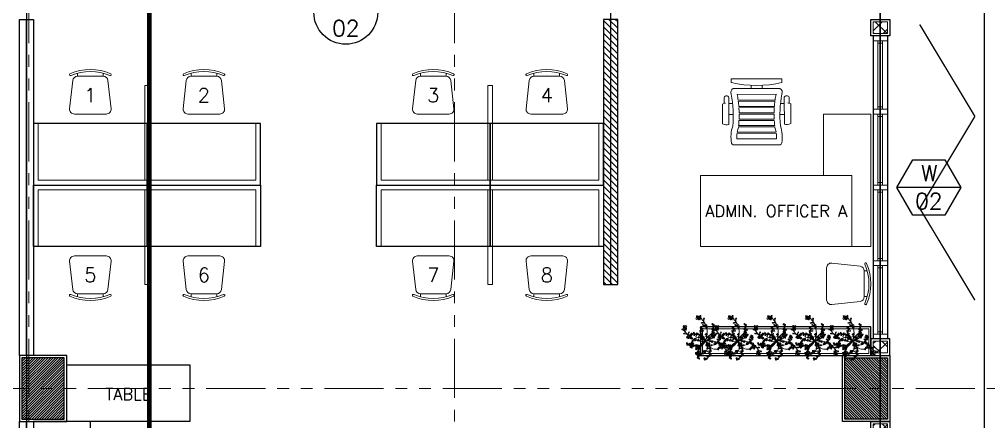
# Model space of a CAD drawing. Header units: metres. Extents: x -12400 to 1, y 0 to 106422.
# Drawn here: x -12111.21 to -12100.97, y 106397.47 to 106401.72 of the extents above; entities that cross this region are included whole.
import ezdxf
from ezdxf.enums import TextEntityAlignment as Align

# ---------------------------------------------------------------- set-up
doc = ezdxf.new("R2010")
doc.units = ezdxf.units.M
doc.header["$PDMODE"] = 35
doc.linetypes.add('CENTER', pattern=[2, 1.25, -0.25, 0.25, -0.25])
doc.linetypes.add('PHANTOM2', pattern=[1.25, 0.625, -0.125, 0.125, -0.125, 0.125, -0.125])
doc.layers.add('.05 (2)', color=8, linetype='Continuous', lineweight=20, transparency=0.3)
for name, color, linetype, lineweight in [('.3', 6, 'Continuous', 30), ('0.1', 1, 'Continuous', 9), ('0.20', 2, 'Continuous', 20), ('A-DIM-100', 8, 'Continuous', 0), ('DIM 001', 251, 'Continuous', 13), ('FIXTURE 0005', 159, 'Continuous', 5), ('FURN', 8, 'Continuous', 5), ('FURN 0009', 49, 'Continuous', 9), ('HATCH', 250, 'Continuous', 5), ('W', 140, 'Continuous', 80)]:
    doc.layers.add(name, color=color, linetype=linetype, lineweight=lineweight)
for name, color, linetype in [('1AR', 1, 'Continuous'), ('A-FURN', 1, 'Continuous'), ('A-FURNITURE', 1, 'Continuous'), ('AR-WALL', 7, 'Continuous'), ('BAR', 6, 'Continuous'), ('FIXTURE', 35, 'Continuous'), ('SCH-DOOR', 23, 'Continuous'), ('SCH-WIND', 181, 'Continuous'), ('stone', 15, 'Continuous'), ('WALL', 7, 'Continuous'), ('WINDOW', 1, 'Continuous')]:
    doc.layers.add(name, color=color, linetype=linetype)
doc.layers.add('GUIDELINES', color=206, linetype='Continuous', plot=False)
doc.styles.add('DIMTXT-100', font='arial.ttf')
doc.styles.add('swis721', font='swiss.ttf')
doc.styles.add('T-0.15', font='romans.shx', dxfattribs={"height": 0.15})
doc.styles.add('T.25', font='romans.shx', dxfattribs={"height": 0.2})
doc.dimstyles.new('D-100', dxfattribs={"dimtxt": 0.2, "dimasz": 0.15, "dimexe": 0.1, "dimexo": 0.1, "dimgap": 0.1, "dimtad": 1, "dimdec": 3, "dimzin": 4, "dimdsep": 46, "dimtxsty": 'DIMTXT-100', "dimblk": 'ARCHTICK', "dimcen": 0.2, "dimdle": 0.1, "dimclrd": 8, "dimclre": 8, "dimclrt": 2, "dimadec": 0, "dimazin": 1, "dimtfac": 1, "dimtdec": 3, "dimtofl": 0, "dimtmove": 2, "dimatfit": 3, "dimfxl": 1, "dimarcsym": 0})
doc.dimstyles.new('DIM 200', dxfattribs={"dimtxt": 200, "dimasz": 1, "dimexe": 0, "dimexo": 40, "dimgap": 50, "dimtad": 1, "dimtoh": 1, "dimdec": 0, "dimlfac": 2, "dimtxsty": 'swis721', "dimblk": 'CIR', "dimcen": 0, "dimclrd": 155, "dimclre": 155, "dimclrt": 4, "dimadec": 0, "dimazin": 0, "dimtfac": 1, "dimtdec": 0, "dimtix": 1, "dimtmove": 1, "dimatfit": 3, "dimldrblk": 'CIR', "dimfxl": 0, "dimarcsym": 0})

# ---------------------------------------------------------------- blocks, each defined once
blk = doc.blocks.new('CIR')
at = {"color": 4}
blk.add_circle((0, 0), 50, dxfattribs=at)
blk = doc.blocks.new('new chair')
at = {"layer": 'FURN 0009', "color": 1, "lineweight": 9}
for p, q in [((-135.8034158992814, 400), (-135.803415899165, 431.6333479945315)), ((135.8034158993978, 400), (135.8034158993978, 431.6333479944151)), ((-185.4976026327349, 355.5215763038723), (-218.8309359660489, 55.52157630375586)), ((135.8034158993978, 400), (-135.8034158992814, 400)), ((185.4976026370423, 355.5215763018932), (218.8309359704144, 55.52157630189322)), ((169.1367492326535, 2.328306436538696e-10), (-169.1367492326535, 2.328306436538696e-10))]:
    blk.add_line(p, q, dxfattribs=at)
for centre, radius, start, end in [((-210.9529411762487, 415.4054511487484), 9.999999999999588, 113.8726975280942, 293.8726975280942), ((0, -61.24999999941792), 531.2499999999792, 66.12730247190576, 113.8726975280942), ((0, -61.24999999941792), 511.2499999999808, 66.12730247190576, 113.8726975280942), ((210.9529411806725, 415.4054511466529), 9.999999999999588, 246.1273024719058, 66.12730247190576), ((-135.803415899165, 350.0000000002328), 49.99999999999812, 90, 173.659808247256), ((135.8034158995142, 350.0000000004657), 49.99999999999812, 6.340191746267892, 90), ((-169.1367492325371, 50.00000000046566), 49.99999999999812, 173.659808247256, 270), ((169.1367492326535, 50.00000000046566), 49.99999999999812, 270, 6.340191746267892)]:
    blk.add_arc(centre, radius, start, end, dxfattribs=at)
blk = doc.blocks.new('A$C3FD61BF9')
at = {"layer": 'A-FURNITURE', "color": 15}
for points in [[(2.91038304567337e-11, 1.818989403545856e-12), (-0.6499999999650754, 3.637978807091713e-12), (-0.6499999999650754, 1.200000000040745), (2.91038304567337e-11, 1.200000000038926)], [(2.91038304567337e-11, -1.200000000035288), (-0.6499999999650754, -1.20000000003165), (-0.6499999999650754, 3.637978807091713e-12), (2.91038304567337e-11, 1.818989403545856e-12)]]:
    blk.add_lwpolyline(points, close=True, dxfattribs=at)
at = {"layer": 'A-FURNITURE', "color": 2, "lineweight": 0}
blk.add_lwpolyline([(-0.649999999863212, -1.150000000036016), (-0.04999999995925464, -1.150000000034197), (-0.04999999995925464, 1.150000000037835), (-0.649999999863212, 1.150000000037835), (-0.6499999999214197, 1.200000000037107), (-1.455191522836685e-11, 1.200000000037107), (4.365574568510056e-11, -1.200000000033469), (-0.649999999863212, -1.200000000035288)], close=True, dxfattribs=at)
blk.add_lwpolyline([(-0.04999999998835847, 0.02499999997780833), (-1.049999999973807, 0.02499999997780833), (-1.049999999973807, -0.02500000002328306), (-0.04999999998835847, -0.02500000002328306)], dxfattribs=at)
at = {"lineweight": 0, "xscale": -0.001000000000000032, "yscale": 0.001000000000000032, "zscale": 0.001000000000000032, "rotation": 90}
for p in [(-0.7499999999708962, 0.5999999999876309), (-0.7499999999708962, -0.6000000000494765)]:
    blk.add_blockref('new chair', p, dxfattribs=at)
blk = doc.blocks.new('A$C2C7C7224')
at = {"layer": 'FURN', "color": 15}
for p, q in [((-0.3555215763035449, 0.1854976026326085), (-0.05552157630336296, 0.2188309359663663)), ((-0.3973658536583571, 0.1360960988255329), (-0.4289992016531414, 0.1360960988257602)), ((-0.3973658536581297, -0.1355107329731027), (-0.3973658536583571, 0.1360960988255329)), ((0, -0.1691367492320524), (0, 0.1691367492320524)), ((-0.3973658536581297, -0.1355107329731027), (-0.4289992016533688, -0.1355107329731027)), ((-0.3555215763035449, -0.1854976026323811), (-0.05552157630336296, -0.2188309359663663))]:
    blk.add_line(p, q, dxfattribs=at)
for centre, radius, start, end in [((0.06388414634193396, 0.0002926829255329721), 0.5312499999999993, 156.127302469018, 203.8726975308828), ((0.06388414634193396, 0.0002926829255329721), 0.51125, 156.127302469018, 203.8726975308828), ((-0.4127713048060286, 0.2112456241026166), 0.009999999999999969, 336.127302469018, 156.127302469018), ((-0.0499999999992724, 0.1691367492322797), 0.05, 359.9999999996874, 96.34019174568225), ((-0.3473658536590847, 0.1360960988257602), 0.05, 96.34019174568225, 179.9999999996873), ((-0.3473658536590847, -0.1355107329728753), 0.05, 179.9999999996873, 263.6598082537934), ((-0.0499999999992724, -0.1691367492329618), 0.05, 263.6598082537934, 359.9999999996874), ((-0.4127713048069381, -0.210660258249959), 0.009999999999999969, 203.8726975308828, 23.87269753088284)]:
    blk.add_arc(centre, radius, start, end, dxfattribs=at)
blk = doc.blocks.new('plann')
at = {"layer": '.05 (2)'}
for centre, radius in [((100745.621851946, 209025.0838661411), 8.085483303578684), ((100750.2072398642, 209000.8601453253), 11.07735672438507), ((100766.6371058917, 209017.0976333781), 7.460537794825279), ((100789.5106441566, 208998.2413886746), 7.268353060690103), ((100944.879356222, 209003.570155864), 9.17182806530626), ((101052.2531128934, 209014.9061583568), 2.978273743608588), ((101053.1112415855, 209029.9633624847), 3.062373412504849), ((101059.2210045914, 209029.8867683086), 4.275672750071239), ((101069.4000367151, 209001.9353060658), 7.670635745195717), ((101107.7759025275, 209000.8080532975), 8.003301822677859), ((100659.4860021454, 208861.0975664339), 12.24301896135029), ((100680.1931692238, 208870.9909652306), 13.54692480060024), ((100670.6216227025, 208859.0939052666), 3.092415733521642), ((100774.7145918194, 208900.0558134797), 9.993945231125123), ((100805.9683169139, 208906.9569148438), 8.067618562668352), ((100812.1101617445, 208962.2331520323), 7.464951094189139), ((100820.8433287043, 208853.8686213731), 11.4382336774981), ((100832.089378386, 208962.2331520323), 6.357039244867514), ((100842.3098469666, 208868.8194274311), 10.95636895134108), ((100880.3763078245, 208908.4128147956), 1.918703915955601), ((100895.7318915195, 208965.4344029367), 11.81754351106629), ((100907.3209787775, 208892.5700341146), 3.305389723679367), ((100926.985616614, 208945.8208427343), 9.783851448644857), ((100962.6008570934, 208968.4853238121), 7.290490939426003), ((100980.8732663544, 208857.6165741197), 7.538193881427655), ((100995.2346058625, 208859.2727319846), 8.307801194552669), ((101010.5985096632, 208948.9089217423), 13.70517436788927), ((101016.5822429947, 208930.1373027821), 8.003301822677859), ((101018.8820588449, 208948.9089217423), 8.283549181661717), ((101044.560453168, 208886.3343448428), 5.822243916915897), ((101048.8026029354, 208925.5980617451), 9.707665154187318), ((101054.1622421499, 208891.5103094891), 7.434371180747211), ((101059.3259177333, 208856.6158318615), 7.587899926938496), ((101066.8304214346, 208860.3443994232), 8.379725047090803), ((101067.366597478, 208912.2921648995), 2.469873575679715), ((101082.909246586, 208886.1536912228), 7.257401672660032), ((101089.9543741972, 208861.1321295017), 8.443677768808028), ((101110.1140378918, 208971.85187604), 10.12353686893766), ((101126.5044688988, 208978.1153666071), 6.555605058917853), ((100551.3476712062, 208746.4131811285), 6.936586703684385), ((100573.3654600033, 208805.2867176271), 5.170793612011959), ((100582.0640172503, 208803.5704782944), 4.813583393958625), ((100587.0068871014, 208723.0889024155), 6.375570604398656), ((100600.0887835105, 208737.7556696756), 10.18360931881298), ((100599.6105993985, 208749.2262873613), 7.173131648582058), ((100613.2237509054, 208810.9021766099), 3.324343804959784), ((100631.5149138632, 208822.7342897207), 6.396539727507787), ((100631.7700065326, 208804.9635599669), 0.9703809477793424), ((100639.5727116704, 208796.4687491193), 4.37932962711597), ((100644.6525830034, 208786.7897088045), 4.1366484467798), ((100661.7939572996, 208840.2053467846), 3.946556839840763), ((100663.0426005321, 208816.1826849087), 4.681373059413653), ((100669.2857242027, 208829.9099202663), 4.454997284052398), ((100802.1945470968, 208768.5000546281), 5.995329890825713), ((100803.5851496345, 208723.0975345954), 3.575175391415704), ((100808.4620886795, 208790.1838676108), 6.232150611132645), ((100816.5947332833, 208728.3529204531), 7.094645636624513), ((100816.2883045839, 208842.2273123407), 5.784496846844907), ((100817.6962215985, 208753.2679823784), 3.989070774101368), ((100820.3568490968, 208766.8767781619), 6.485717049513394), ((100820.3497272058, 208817.3041457638), 5.009697050275178), ((100821.2900018059, 208742.9003055019), 3.869804670435259), ((100829.5837676327, 208806.1981068233), 3.7874320322085), ((100836.4195552253, 208739.4751541717), 6.75019049837332), ((100846.3315880805, 208766.9895064644), 3.345732561189016), ((100967.4339805045, 208807.7518499441), 10.94759900930381), ((100973.6177242525, 208741.7410282661), 9.261978152497846), ((100978.1531664414, 208776.0989292136), 8.294698797427847), ((100977.6659181044, 208843.7874785104), 7.024356077515585), ((100984.6474061398, 208726.4986424579), 5.634827497598689), ((100987.6727299541, 208750.4712336711), 4.672939461707322), ((100992.5713864746, 208764.2823559741), 5.626821826004996), ((101007.8818274665, 208751.832413939), 8.069680678083827), ((101069.954064342, 208833.4912757028), 7.993369974879379), ((101082.4583476409, 208841.1285766108), 8.86998896145972), ((100571.2008211272, 208700.8956218266), 8.613753629261224), ((100601.3720187852, 208706.7657000444), 13.45095243587666), ((100965.9235846536, 208708.6240812832), 3.371881778273964), ((100976.0614577967, 208671.7615382185), 7.574233475647392), ((100976.9547464144, 208705.294021797), 6.239215643356137), ((100984.8635601572, 208713.3245132574), 4.637659565206861), ((100990.7909315688, 208699.632446557), 6.391792528476597), ((100995.3604725424, 208683.5477538828), 6.354905336346801)]:
    blk.add_circle(centre, radius, dxfattribs=at)
for centre, radius, start, end in [((100757.7749023269, 209005.7552351885), 14.19624947822105, 74.0788418427666, 187.3830743059856), ((100766.6239410771, 209028.9066752879), 10.71426508150137, 170.3156789016703, 242.4547340089757), ((100666.5936374505, 208808.3723289863), 231.4626282387932, 26.44609355556747, 65.74743849598423), ((100785.9121410696, 208963.0197021385), 39.11857111562234, 76.97343908289388, 117.3946915093492), ((101024.0699089631, 208869.0387784351), 156.108408346093, 48.62980157118395, 164.2337554479626), ((101037.7569352096, 209046.3867294655), 22.48292034580389, 252.0243508802548, 322.6590351494019), ((101025.1784691526, 208986.1927931329), 41.11927067442708, 6.579238590879068, 67.76671035253455), ((100830.2706620397, 208636.3650812001), 278.5185080152134, 81.00124592277953, 164.2084522966925), ((100711.9093334971, 208835.6755165077), 47.46678833367289, 131.9264359433871, 201.5020044098311), ((100809.5504794148, 208887.5597105483), 26.54769121830601, 99.30225832243055, 195.8875743002008), ((100934.0683168822, 208802.8540223371), 124.1869045539794, 119.01410487329, 207.5699519176917), ((100831.3746250868, 208949.5615439552), 17.10497891439347, 74.02210951754645, 182.4512948644913), ((100850.0395385851, 208867.2954465035), 18.29317042138473, 142.8301150978964, 243.4099857569715), ((100970.8331618532, 208858.0750470047), 110.7167560323819, 359.6919777368823, 151.1750402264711), ((100792.6960597456, 208728.4557739701), 200.180824370941, 350.5395655645809, 66.08843573451264), ((100990.4106075151, 208940.7147232976), 92.45038727953717, 238.2011879067397, 266.1966571418652), ((100991.1646765269, 208945.3622507437), 23.91661243404337, 330.6128488141759, 45.349849549443), ((101015.8194246455, 208920.0414167429), 41.00865955405207, 321.3453351757134, 12.64729817253782), ((101015.4793976596, 208902.1453448826), 62.97380396869414, 323.5016736571558, 348.094159491438), ((101067.1306001391, 208978.4125694909), 49.21964823284702, 343.6801977205684, 23.15040319556208), ((100544.2517885149, 208805.0735753149), 53.59892302099794, 274.3408343153555, 331.7126398384247), ((100573.3654600033, 208890.3024539099), 85.01573628271606, 267.8698849563244, 327.0518372679477), ((100621.401281838, 208692.6779406825), 50.86862037601054, 126.3607300321879, 170.7032896794579), ((96917.86482984602, 207333.9061353596), 3931.026404809947, 20.44064900759552, 21.27791524525765), ((100663.4030599091, 208826.1884444212), 38.0939074658779, 181.8348119607192, 245.8861765306702), ((100792.553250015, 208790.1564751085), 17.89713448027328, 289.4924082757853, 5.513537759974456), ((100793.5638625278, 208747.9049942974), 26.75511637324107, 285.120667551029, 17.47060246660466), ((100856.6355316661, 208778.1205864533), 43.61370357672958, 184.8561881351438, 250.1853941278239), ((100841.1585979062, 208837.198081904), 68.7234802586334, 245.9745785185244, 275.3638009103012), ((100866.1799803205, 208846.0540273988), 51.6032068875539, 188.3536380124137, 227.5540028513952), ((100917.2221058207, 208799.9864002769), 56.62664799273293, 332.1199279392443, 32.83436803659832), ((100960.3200593703, 208740.7116692563), 32.57319139311319, 279.9057956567798, 353.6084079189347), ((101654.3096225544, 208064.4748729865), 966.1454159009793, 133.4861568557097, 135.2111603395013), ((100978.5287285032, 208731.3742014536), 35.77908434883926, 28.48969400056349, 72.26369714491295), ((101073.8790587283, 208853.157540755), 8.803395698877162, 263.3834659534638, 29.405046788485), ((101089.9543741972, 208861.1321295017), 8.943189547697488, 199.9886250857053, 324.2132236102335), ((100965.3853920938, 208699.9883189431), 25.16292248803045, 271.2255537404903, 349.8472060698725), ((100995.3604725424, 208690.6791301219), 7.131376239086489, 136.889628398624, 315.0951090144598)]:
    blk.add_arc(centre, radius, start, end, dxfattribs=at)
blk = doc.blocks.new('exec chair new')
at = {"layer": 'FIXTURE 0005', "color": 1}
for p, q in [((-437.3796163777588, 292.3302099389839), (-437.3148235332919, 252.0114380631712)), ((-321.0047666471219, 292.5172259910614), (-320.9294989808695, 245.6802659817622)), ((-134.9974703920307, 205.1879623727873), (-134.3372352401493, -205.6578754952061)), ((-122.0843597321073, -207.4373806825606), (-122.7503775359364, 207.0068393605179)), ((-61.58653106854763, 209.3646411830559), (-60.91325115168002, -209.5985884784022)), ((-531.8347148144385, -206.1860170969157), (-532.7597243523924, 204.4893468059017)), ((-471.4434857921442, 194.4838966660318), (-470.8159159895731, -196.0352094233385)), ((-458.5685081313131, -194.4123491338687), (-459.1909252855694, 192.9004081770545)), ((-404.1395699501736, 187.4693703543162), (-403.5348926013103, -188.8044031847967)), ((-391.2862844731426, -187.9284374271519), (-391.8882097139722, 186.6327763970476)), ((-336.8422077192226, 184.5329723382019), (-336.2473156024935, -185.6517252415651)), ((-323.9975222981302, -185.5132615344482), (-324.5920326592168, 184.4338804313447)), ((-269.5513456425397, 185.6414384562522), (-268.9532384491758, -186.5439114326728)), ((-256.7022620419739, -187.1416594002512), (-257.3023536856053, 186.278558224265)), ((-202.2670012199087, 190.8056579256081), (-201.652643642039, -191.4918509752024)), ((-189.4004732995527, -192.8325513890013), (-190.0192031980259, 192.1857301399577)), ((-627.4056042175507, 56.62096939311596), (-593.9742343731923, 56.67469408380566)), ((-593.789274455863, -58.42068063927582), (-627.2452619221294, -58.47444489080226)), ((-436.4380585009931, -293.5748781400616), (-436.5025353141828, -253.452763476118)), ((-320.0632087703561, -293.3878620881005), (-320.1381604055641, -246.7475592906121))]:
    blk.add_line(p, q, dxfattribs=at)
for centre, radius, start, end in [((-79.19251240196172, -128.4237705672858), 338.2469241420289, 99.49624101693685, 108.2783328983226), ((-79.19251240219455, -128.4237705679261), 338.2469241426945, 87.01636761834415, 97.39883005687486), ((-321.6504699216457, 1305.342400013295), 1120.912379297469, 259.1442517558552, 262.3203097065433), ((-321.6504699195502, 1305.342400013353), 1120.912379297809, 262.9518148943812, 265.779729286597), ((-321.6504699223442, 1305.342400013003), 1120.912379297299, 266.4074228026509, 269.2234458954215), ((-321.650469923974, 1305.342400015623), 1120.912379300001, 269.849640943492, 272.664022466222), ((-321.6504699200159, 1305.342400016496), 1120.91237930068, 273.2909829566686, 276.1139187442762), ((-321.650469922577, 1305.342400006193), 1120.912379290708, 276.7439336867199, 276.9880302064944), ((-317.4533519340912, -1306.406537405972), 1120.912379296282, 97.86384041670651, 101.0260995436973), ((-317.4533519350225, -1306.406537405099), 1120.912379295226, 94.40442083170485, 97.23233521852187), ((-317.4533519296674, -1306.406537408417), 1120.912379299008, 90.960704219184, 93.77672732028022), ((-317.4533519319957, -1306.406537409232), 1120.912379299589, 87.52012764986833, 90.33450917427915), ((-317.4533519352553, -1306.406537410512), 1120.912379301087, 84.0702313734272, 86.8931671628504), ((-317.4533519471297, -1306.40653740603), 1120.91237929814, 83.19611991088694, 83.44021643481749), ((-79.60480038903188, 128.1314926201012), 338.2469241420765, 251.9058172196837, 260.687909101578), ((-79.60480038856622, 128.1314926204504), 338.2469241425877, 262.7853200608832, 273.167782501461)]:
    blk.add_arc(centre, radius, start, end, dxfattribs=at)
at = {"layer": 'FURN 0009', "color": 1}
for p, q in [((-501.580908647622, 342.7878322619945), (-438.7787566183833, 342.8631794046378)), ((-430.8730610114289, 359.436872324557), (-223.7019078877056, 359.7697993379552)), ((-696.6225652744761, 267.5184686643188), (-658.2542432729388, 267.5801271077944)), ((-696.6225652744761, 267.5184686643188), (-695.7594189933734, -269.5932800436276)), ((-592.9910391935846, -247.844048930041), (-594.10315190244, 245.8992831559735)), ((-501.3976674381411, 292.2259586223518), (-488.2228221838595, 292.2485054120189)), ((-488.2228221838595, 292.2485054120189), (-216.2934815745102, 292.6854997611954)), ((0.3967155845602974, -246.864993805124), (-0.3967155845602974, 246.8649938050658)), ((-695.7594189933734, -269.5932800436276), (-657.3910969918361, -269.5316216000356)), ((-500.4561139753787, -293.676382682519), (-487.293088876293, -293.6566029029782)), ((-487.293088876293, -293.6566029029782), (-215.3507292274153, -293.2195876321057)), ((-500.47684734629, -344.2385841121431), (-437.6747775214026, -344.1120834695175)), ((-429.7158545603743, -360.6602817199891), (-222.5454588964349, -360.3273559238878))]:
    blk.add_line(p, q, dxfattribs=at)
for centre, radius, start, end in [((-489.8191351433052, 317.5496278101928), 27.84477222274555, 114.9871850643485, 245.4280750621451), ((-361.9784822285874, 318.1131449962268), 80.33824186901026, 149.0434850591644, 171.5599908319555), ((-292.4640729896491, 318.2248556485865), 80.33814595607413, 341.4641326196314, 31.14067505549705), ((-1769.876738381921, -2.762834077700973), 1144.023925212843, 346.5153750595096, 13.66877505924253), ((-552.6972678009188, 224.5205601174966), 46.31664645502229, 67.90974597757898, 152.5103366510244), ((-321.65046992118, 1305.342400014051), 1059.662379298712, 258.3694221904998, 276.678956857362), ((-79.19251240196172, -128.423770567344), 399.4969241418621, 81.29484794000334, 107.3619824414751), ((-26.25249219161924, 241.0736288817716), 26.48841191117412, 12.54683024843467, 73.49863263114054), ((-551.9727398761315, -226.332869047008), 46.31664645502229, 207.6738134708332, 292.2744041399243), ((-317.453351932927, -1306.406537407951), 1059.662379298712, 83.50519326346712, 101.8147279240579), ((-488.7962506945478, -318.9627074354212), 27.84470828078815, 114.7559250616315, 245.1971750633057), ((-291.4397231076146, -319.0004309878568), 80.3379541302019, 329.0433750615521, 18.71765838978559), ((-79.60480038810056, 128.1314926199848), 399.4969241418621, 252.822167676961, 278.8893021804622), ((-25.47748144145589, -241.1938480800018), 26.48841191117412, 286.6855174897377, 347.6373198688418), ((-360.9547717653913, -319.1121426676982), 80.3379541302019, 188.6355434219577, 211.140775055775)]:
    blk.add_arc(centre, radius, start, end, dxfattribs=at)
blk = doc.blocks.new('new big desk')
at = {"color": 2, "lineweight": 0}
blk.add_lwpolyline([(0, 0.7999999999999545), (0, -0.7999999999999545), (0.75, -0.8000000000000682), (0.75, 0.7999999999999545)], close=True, dxfattribs=at)
at = {"color": 1, "lineweight": 0}
blk.add_lwpolyline([(0.7499999999999432, -0.8000000000000682), (0.75, -0.9999999999768079), (-0.6499999999999773, -0.9999999999766942), (-0.6499999999999773, -0.4999999999766942), (0, -0.4999999999768079)], dxfattribs=at)
at = {"lineweight": 0, "xscale": -0.001000000000000001, "yscale": 0.001000000000000001, "zscale": 0.001, "rotation": 180}
blk.add_blockref('exec chair new', (-0.3255941465431533, 0.2067504239904565), dxfattribs=at)
blk = doc.blocks.new('A$C1B753C5A')
at = {"layer": 'WALL'}
h = blk.add_hatch(dxfattribs=at)
h.set_pattern_fill('ANSI31', color=250, scale=0.15)
h.set_pattern_definition([(45, (-1494.388102653662, 303.0677240852394), (-0.01325825214724777, 0.01325825214724777), [])])
h.paths.add_polyline_path([(0.4750000000001364, 0.6749999999999545), (0.02500000000009089, 0.6749999999999545), (0.02500000000009095, 0.02499999999997721), (0.4750000000001364, 0.02499999999997721)])
at = {"color": 7}
blk.add_lwpolyline([(0, 0), (0.5000000000002274, 0), (0.5000000000002274, 0.6999999999999318), (0, 0.6999999999999318)], close=True, dxfattribs=at)
at = {"layer": 'stone', "color": 5}
blk.add_lwpolyline([(0.02500000000009095, 0.02499999999997726), (0.4750000000001364, 0.02499999999997726), (0.4750000000001364, 0.6749999999999545), (0.02500000000009095, 0.6749999999999545)], close=True, dxfattribs=at)
blk = doc.blocks.new('COLUMNS2F')
blk.add_blockref('A$C1B753C5A', (-12146.05441529414, 106334.6499565114))
at = {"xscale": -1}
blk.add_blockref('A$C1B753C5A', (-12136.85441529414, 106334.6499565114), dxfattribs=at)
blk = doc.blocks.new('*U79')
at = {"color": 1}
blk.add_lwpolyline([(3.550000000006543, 0), (3.550000000006543, 0.1499999999941792), (0, 0.1499999999941792), (0, 0)], close=True, dxfattribs=at)
at = {"color": 3}
blk.add_lwpolyline([(0, 0.07499999999708962), (3.550000000006543, 0.07499999999708962)], dxfattribs=at)
blk = doc.blocks.new('*U1776')
at = {"layer": 'HATCH'}
h = blk.add_hatch(dxfattribs=at)
h.set_pattern_fill('ANSI37', color=256, scale=0.03, angle=-180)
h.set_pattern_definition([(225, (-0.9124999999850154, 0), (0.06735192090801863, -0.06735192090801868), []), (314.9999999999999, (-0.9124999999850154, 0), (0.06735192090801868, 0.06735192090801861), [])])
h.paths.add_polyline_path([(0.02500000000873115, 0.1749999999883585), (0.02500000000873115, 0.02499999999417923), (0.1500000000204416, 0.02499999999417923), (0.1500000000204416, 0.1749999999883585)])
blk.add_lwpolyline([(0, 0.1999999999825377), (0, 0), (0.1750000000146208, 0), (0.1750000000146208, 0.1999999999825377)], close=True)
blk.add_lwpolyline([(0.02500000000873115, 0.1749999999883585), (0.02500000000873115, 0.02499999999417923), (0.1500000000204416, 0.02499999999417923), (0.1500000000204416, 0.1749999999883585)], close=True, dxfattribs=at)
blk = doc.blocks.new('*U1984')
at = {"color": 1}
blk.add_lwpolyline([(0.09999999997671694, 0), (0.09999999997671694, 0.1499999999941792), (0, 0.1499999999941792), (0, 0)], close=True, dxfattribs=at)
at = {"color": 3}
blk.add_lwpolyline([(0, 0.07499999999708962), (0.09999999997671694, 0.07499999999708962)], dxfattribs=at)
blk = doc.blocks.new('A$C12cb2730')
at = {"layer": '.3', "color": 3}
for points in [[(0.749999999998181, 0.0749999999825377), (0.0750000000007276, 0.07499999999708962)], [(1.549999999999272, 0.0749999996914994), (0.8500000000003638, 0.07499999996798579)], [(2.350000000000364, 0.07499999956053216), (1.650000000001455, 0.0749999996914994)], [(3.125, 0.0749999995023245), (2.450000000002547, 0.07499999956053216)]]:
    blk.add_lwpolyline(points, dxfattribs=at)
at = {"layer": '0.20'}
for points in [[(0, 0.1500000000087311), (0.0499999999992724, 0.1500000000087311), (0.0499999999992724, 0), (0, 0)], [(0.8249999999989086, 0.1499999998777639), (0.7749999999996362, 0.1499999998777639), (0.7749999999996362, -1.309672370553017e-10), (0.8249999999989086, -1.309672370553017e-10)], [(1.625, 0.1499999997467967), (1.575000000000728, 0.1499999997467967), (1.575000000000728, -2.619344741106033e-10), (1.625, -2.619344741106033e-10)], [(2.425000000001091, 0.1499999996303814), (2.375000000001819, 0.1499999996303814), (2.375000000001819, -3.783497959375381e-10), (2.425000000001091, -3.783497959375381e-10)], [(3.200000000000728, 0.1499999994994141), (3.150000000001455, 0.1499999994994141), (3.150000000001455, -5.093170329928398e-10), (3.200000000000728, -5.093170329928398e-10)], [(0.0750000000007276, 0.1000000000058208), (0.0499999999992724, 0.1000000000058208), (0.0499999999992724, 0.05000000000291038), (0.0750000000007276, 0.05000000000291038)], [(0.7749999999996362, 0.09999999980209395), (0.749999999998181, 0.09999999980209395), (0.749999999998181, 0.04999999979918357), (0.7749999999996362, 0.04999999979918357)], [(0.8249999999989086, 0.09999999980209395), (0.8500000000003638, 0.09999999980209395), (0.8500000000003638, 0.04999999979918357), (0.8249999999989086, 0.04999999979918357)], [(1.575000000000728, 0.09999999967112672), (1.549999999999272, 0.09999999967112672), (1.549999999999272, 0.04999999966821633), (1.575000000000728, 0.04999999966821633)], [(1.625, 0.09999999967112672), (1.650000000001455, 0.09999999967112672), (1.650000000001455, 0.04999999966821633), (1.625, 0.04999999966821633)], [(2.375000000001819, 0.0999999995547114), (2.350000000000364, 0.0999999995547114), (2.350000000000364, 0.04999999955180101), (2.375000000001819, 0.04999999955180101)], [(2.425000000001091, 0.0999999995547114), (2.450000000002547, 0.0999999995547114), (2.450000000002547, 0.04999999955180101), (2.425000000001091, 0.04999999955180101)], [(3.125, 0.09999999949650373), (3.150000000001455, 0.09999999949650373), (3.150000000001455, 0.04999999949359335), (3.125, 0.04999999949359335)]]:
    blk.add_lwpolyline(points, close=True, dxfattribs=at)
at = {"layer": '0.20', "color": 8}
for points in [[(0.7749999999996362, 0.04999999998835847), (0.0750000000007276, 0.05000000000291038), (0.0750000000007276, 0.1000000000058208), (0.7749999999996362, 0.09999999999126885)], [(0.8249999999989086, 0.09999999997671694), (1.575000000000728, 0.09999999970023055)], [(1.575000000000728, 0.04999999969732016), (0.8249999999989086, 0.04999999997380655)], [(1.625, 0.09999999970023055), (2.375000000001819, 0.0999999995547114)], [(2.375000000001819, 0.04999999955180101), (1.625, 0.04999999969732016)], [(2.425000000001091, 0.0999999995547114), (3.125, 0.09999999949650373), (3.125, 0.04999999949359335), (2.425000000001091, 0.04999999955180101)]]:
    blk.add_lwpolyline(points, dxfattribs=at)
at = {"layer": 'WINDOW'}
for p, q in [((3.200000000000728, 0.1499999994994141), (0, 0.1500000000087311)), ((3.200000000000728, -5.093170329928398e-10), (0, 0))]:
    blk.add_line(p, q, dxfattribs=at)
blk = doc.blocks.new('FP_4F')
at = {"layer": 'HATCH'}
h = blk.add_hatch(dxfattribs=at)
h.set_pattern_fill('ANSI31', color=256, scale=0.015, angle=-90.00000000000001)
h.set_pattern_definition([(315, (-106381.8915946045, -12079.82419102847), (0.03367596045400933, 0.03367596045400932), [])])
h.paths.add_polyline_path([(24.32500000001892, 14.24999999998545), (24.17500000002474, 14.24999999998545), (24.17500000002474, 11.44999999999709), (24.32500000001892, 11.44999999999709)])
at = {"color": 3}
blk.add_lwpolyline([(24.17500000002474, 11.44999999999709), (24.32500000001892, 11.44999999999709), (24.32500000001892, 14.24999999998545), (24.17500000002474, 14.24999999998545)], close=True, dxfattribs=at)
at = {"layer": '1AR', "color": 1}
blk.add_lwpolyline([(17.99999999999818, 1.000000000058208), (17.99999999999818, -7.275957614183426e-11), (28.19999999999891, 0), (28.19999999999891, 20.69999999998254), (18, 20.69999999998254), (18, 19.69999999998254)], dxfattribs=at)
for points in [[(18.5, 10), (18.5, 10.59999999999127), (19.79999999990105, 10.59999999999127), (19.79999999990105, 10)], [(18.14999999999418, 8.60000000000582), (18.74999999999454, 8.60000000000582), (18.74999999999454, 10), (18.14999999999418, 10)]]:
    blk.add_lwpolyline(points, close=True, dxfattribs=at)
at = {"layer": 'BAR'}
blk.add_lwpolyline([(26.99999999999818, 11.00000000001455), (25.19999999999891, 11.00000000001455), (25.19999999999891, 10.70000000001164), (26.99999999999818, 10.70000000001164)], close=True, dxfattribs=at)
at = {"layer": 'FIXTURE', "const_width": 0.015}
for points in [[(27.51668330179746, 14.19580201317149), (28.10000000040964, 13.22499999997672)], [(27.51668330179746, 12.25419798678195), (28.10000000040964, 13.22499999997672)], [(27.51668330179746, 12.25419798678195), (28.10000000040964, 11.28339597358718)]]:
    blk.add_lwpolyline(points, dxfattribs=at)
at = {"layer": 'FURN 0009'}
blk.add_lwpolyline([(26.97999999999774, 10.98000000001048), (25.21999999999935, 10.98000000001048), (25.21999999999935, 10.72000000000116), (26.97999999999774, 10.72000000000116)], close=True, dxfattribs=at)
at = {"layer": 'GUIDELINES'}
for points in [[(1.100000000000364, 19.60000000000582), (10.10000000000036, 19.60000000000582), (10.10000000000036, 18.90000000000873), (18.10000000000036, 18.90000000000873), (18.10000000000036, 19.60000000000582), (27.10000000000036, 19.60000000000582), (27.10000000000036, 1.100000000005821), (18.10000000000036, 1.100000000005821), (18.10000000000036, 2.100000000122236), (10.10000000000036, 2.100000000122236), (10.10000000000036, 1.100000000005821), (1.100000000000364, 1.100000000005821)], [(27.10000000000036, 14.32499999999709), (18.07500000000073, 14.32499999999709), (18.07500000000073, 5.825000000011642), (27.10000000000036, 5.825000000011642)]]:
    blk.add_lwpolyline(points, close=True, dxfattribs=at)
blk.add_lwpolyline([(24.25000000002183, 11.45000000001164), (24.25000000002183, 14.32500000001164)], dxfattribs=at)
blk.add_blockref('COLUMNS2F', (12164.05441529414, -106324.6499565114))
for name, p, xscale, rotation in [('*U79', (18, 10.69999999998254), -1, 270), ('*U1776', (27.19999999999891, 14.25000000071304), -1.000000000000013, 90), ('A$C3FD61BF9', (19.35000000003856, 12.49999999995634), -1.000000000000013, 90), ('A$C3FD61BF9', (22.97499999998581, 12.50000000001455), -1.000000000000013, 90), ('new big desk', (25.99999999999818, 12.60000000000582), -1.000000000000013, 90), ('*U1984', (18.00000000001455, 9.900000000008731), -1, 270), ('*U1776', (27.19999999999891, 9.999999999985448), -1.000000000000013, 90)]:
    blk.add_blockref(name, p, dxfattribs=dict(xscale=xscale, rotation=rotation))
at = {"rotation": 90}
for name, p in [('A$C3FD61BF9', (19.35000000003856, 12.49999999991269)), ('A$C3FD61BF9', (22.97499999998581, 12.4999999999709)), ('*U1776', (27.19999999999891, 10.69999999999709))]:
    blk.add_blockref(name, p, dxfattribs=at)
at = {"xscale": -1}
blk.add_blockref('A$C2C7C7224', (26.53263414634057, 11.45586325076874), dxfattribs=at)
at = {"layer": 'A-FURN', "color": 0}
for p, xscale, yscale, zscale, rotation in [((-103.7854056398373, 127.5698089600774), 0.0007500000000000001, 0.0007500000000000001, 0.0007500000000000001, 253.6427141720396), ((-103.4460951057263, 127.5698089600774), 0.0007500000000000001, 0.0007500000000000001, 0.0007500000000000001, 253.6427141720396), ((-103.0329939092862, 127.5698089600774), 0.0007500000000000001, 0.0007500000000000001, 0.0007500000000000001, 253.6427141720396), ((-102.6303651434719, 127.5698089600774), 0.0007500000000000001, 0.0007500000000000001, 0.0007500000000000001, 253.6427141720396), ((-102.2321062697356, 127.5698089600774), 0.0007500000000000001, 0.0007500000000000001, 0.0007500000000000001, 253.6427141720396), ((-50.40552990065953, 167.5338325487683), -0.00075, 0.00075, 0.00075, 180), ((-50.06621936654847, 167.5338325487683), -0.00075, 0.00075, 0.00075, 180), ((-49.65311817010843, 167.5338325487683), -0.00075, 0.00075, 0.00075, 180), ((-49.25048940429406, 167.5338325487683), -0.00075, 0.00075, 0.00075, 180), ((-48.85223053055779, 167.5338325487683), -0.00075, 0.00075, 0.00075, 180), ((109.9765234769166, -141.1197361303202), -0.0007499999999999932, 0.0007499999999999932, 0.0007499999999999932, 3.366866772209276), ((110.3158340110276, -141.1197361303202), -0.0007499999999999932, 0.0007499999999999932, 0.0007499999999999932, 3.366866772209276), ((110.7289352074677, -141.1197361303202), -0.0007499999999999932, 0.0007499999999999932, 0.0007499999999999932, 3.366866772209276), ((111.131563973282, -141.1197361303202), -0.0007499999999999932, 0.0007499999999999932, 0.0007499999999999932, 3.366866772209276), ((111.5298228470183, -141.1197361303202), -0.0007499999999999932, 0.0007499999999999932, 0.0007499999999999932, 3.366866772209276)]:
    blk.add_blockref('plann', p, dxfattribs=dict(at, xscale=xscale, yscale=yscale, zscale=zscale, rotation=rotation))
at = {"layer": 'AR-WALL', "rotation": 90}
blk.add_blockref('A$C12cb2730', (27.17499999950269, 10.8749999999709), dxfattribs=at)
at = {"layer": '0.1', "color": 2, "char_height": 0.125, "attachment_point": 5, "style": 'T.25'}
for s, width, heights, insert in [('{\\C3;ADMIN. OFFICER A}', 1.704341994513925, [0.537500000005815], (25.99999999999818, 12.22500000000582)), ('{\\C3;TABLE}', 1.709472000656206, [0], (19.15108609449089, 10.29045638519165))]:
    blk.add_mtext_dynamic_manual_height_columns(s, width=width, gutter_width=1, heights=heights, dxfattribs=dict(at, insert=insert))
at = {"layer": 'FURN', "char_height": 0.15, "attachment_point": 5, "style": 'T.25'}
for s, insert in [('1', (18.75000000004911, 13.44999999993888)), ('2', (19.95000000008622, 13.44999999993888)), ('3', (22.37499999999636, 13.44999999999709)), ('4', (23.57500000003347, 13.44999999999709)), ('5', (18.75000000004911, 11.55000000011933)), ('6', (19.95000000008622, 11.55000000011933)), ('7', (22.37499999999636, 11.55000000006112)), ('8', (23.57500000003347, 11.55000000006112))]:
    blk.add_mtext_dynamic_manual_height_columns(s, width=0.5027727363153642, gutter_width=1, heights=[0.1500000000000001], dxfattribs=dict(at, insert=insert))
blk = doc.blocks.new('D-TAG')
at = {"layer": 'SCH-DOOR'}
blk.add_line((-0.2999999999883585, 0), (0.2999999999883585, 0), dxfattribs=at)
blk.add_circle((0, 5.821121362714621e-11), 0.3, dxfattribs=at)
at = {"layer": 'SCH-DOOR', "color": 2, "style": 'T-0.15'}
for tag, p in [('D-TAG', (-7.105427357601002e-14, 0.150000000029106)), ('D-NO', (-7.105427357601002e-14, -0.1499999999709054))]:
    blk.add_attdef(tag, text='', height=0.15, dxfattribs=at).set_placement(p, align=Align.MIDDLE_CENTER)
blk = doc.blocks.new('_ArchTick')
at = {"color": 0, "linetype": 'ByBlock', "const_width": 0.15}
blk.add_lwpolyline([(-0.5, -0.5), (0.5, 0.5)], dxfattribs=at)
blk = doc.blocks.new('*D1820')
at = {"layer": 'DEFPOINTS', "color": 0, "transparency": 16777216}
for p in [(-12102.11296792572, 106407.0702236537), (-12102.11296792572, 106388.5702236537), (-12099.06296792574, 106388.5702236537)]:
    blk.add_point(p, dxfattribs=at)
at = {"layer": 'DIM 001', "color": 8, "lineweight": -2, "transparency": 16777216}
for p, q in [((-12099.06296792574, 106407.1702236538), (-12099.06296792574, 106388.4702236537)), ((-12102.01296792572, 106407.0702236537), (-12098.96296792574, 106407.0702236537)), ((-12102.01296792572, 106388.5702236537), (-12098.96296792574, 106388.5702236537))]:
    blk.add_line(p, q, dxfattribs=at)
at = {"layer": 'DIM 001', "color": 8, "lineweight": -2, "transparency": 16777216, "xscale": 0.15, "yscale": 0.15, "zscale": 0.15}
for p, rotation in [((-12099.06296792574, 106407.0702236537), 90), ((-12099.06296792574, 106388.5702236537), 270)]:
    blk.add_blockref('_ArchTick', p, dxfattribs=dict(at, rotation=rotation))
at = {"layer": 'DIM 001', "color": 2, "transparency": 16777216, "insert": (-12099.26508252325, 106397.8202236537), "char_height": 0.2, "attachment_point": 5, "rotation": 90, "style": 'DIMTXT-100'}
blk.add_mtext('18.500', dxfattribs=at)
blk = doc.blocks.new('*D1823')
at = {"layer": 'DEFPOINTS', "color": 0, "transparency": 16777216}
for p in [(-12102.11296792572, 106404.4452236537), (-12102.11296792572, 106401.7952236538), (-12099.51296792574, 106401.7952236538)]:
    blk.add_point(p, dxfattribs=at)
at = {"layer": 'DIM 001', "color": 8, "lineweight": -2, "transparency": 16777216}
for p, q in [((-12099.51296792574, 106404.5452236538), (-12099.51296792574, 106401.6952236537)), ((-12102.01296792572, 106404.4452236537), (-12099.41296792574, 106404.4452236537)), ((-12102.01296792572, 106401.7952236538), (-12099.41296792574, 106401.7952236538))]:
    blk.add_line(p, q, dxfattribs=at)
at = {"layer": 'DIM 001', "color": 8, "lineweight": -2, "transparency": 16777216, "xscale": 0.15, "yscale": 0.15, "zscale": 0.15}
for p, rotation in [((-12099.51296792574, 106404.4452236537), 90), ((-12099.51296792574, 106401.7952236538), 270)]:
    blk.add_blockref('_ArchTick', p, dxfattribs=dict(at, rotation=rotation))
at = {"layer": 'DIM 001', "color": 2, "transparency": 16777216, "insert": (-12099.71508252325, 106403.1202236537), "char_height": 0.2, "attachment_point": 5, "rotation": 90, "style": 'DIMTXT-100'}
blk.add_mtext('2.650', dxfattribs=at)
blk = doc.blocks.new('*D1824')
at = {"layer": 'DEFPOINTS', "color": 0, "transparency": 16777216}
for p in [(-12102.11296792572, 106401.7952236538), (-12102.11296792572, 106393.2952236538), (-12099.51296792575, 106393.2952236538)]:
    blk.add_point(p, dxfattribs=at)
at = {"layer": 'DIM 001', "color": 8, "lineweight": -2, "transparency": 16777216}
for p, q in [((-12099.51296792575, 106401.8952236538), (-12099.51296792575, 106393.1952236538)), ((-12102.01296792572, 106401.7952236538), (-12099.41296792575, 106401.7952236538)), ((-12102.01296792572, 106393.2952236538), (-12099.41296792575, 106393.2952236538))]:
    blk.add_line(p, q, dxfattribs=at)
at = {"layer": 'DIM 001', "color": 8, "lineweight": -2, "transparency": 16777216, "xscale": 0.15, "yscale": 0.15, "zscale": 0.15}
for p, rotation in [((-12099.51296792575, 106401.7952236538), 90), ((-12099.51296792575, 106393.2952236538), 270)]:
    blk.add_blockref('_ArchTick', p, dxfattribs=dict(at, rotation=rotation))
at = {"layer": 'DIM 001', "color": 2, "transparency": 16777216, "insert": (-12099.71508252326, 106397.5452236537), "char_height": 0.2, "attachment_point": 5, "rotation": 90, "style": 'DIMTXT-100'}
blk.add_mtext('8.500', dxfattribs=at)
blk = doc.blocks.new('*D1829')
at = {"layer": 'DEFPOINTS', "color": 0, "transparency": 16777216}
for p in [(-12108.26296792572, 106404.0702236537), (-12102.11296792572, 106401.7952236538), (-12099.96296792574, 106401.7952236538)]:
    blk.add_point(p, dxfattribs=at)
at = {"layer": 'DIM 001', "color": 8, "lineweight": -2, "transparency": 16777216}
for p, q in [((-12099.96296792574, 106404.1702236538), (-12099.96296792574, 106401.6952236537)), ((-12108.16296792572, 106404.0702236537), (-12099.86296792574, 106404.0702236537)), ((-12102.01296792572, 106401.7952236538), (-12099.86296792574, 106401.7952236538))]:
    blk.add_line(p, q, dxfattribs=at)
at = {"layer": 'DIM 001', "color": 8, "lineweight": -2, "transparency": 16777216, "xscale": 0.15, "yscale": 0.15, "zscale": 0.15}
for p, rotation in [((-12099.96296792574, 106404.0702236537), 90), ((-12099.96296792574, 106401.7952236538), 270)]:
    blk.add_blockref('_ArchTick', p, dxfattribs=dict(at, rotation=rotation))
at = {"layer": 'DIM 001', "color": 2, "transparency": 16777216, "insert": (-12100.16508252325, 106402.9327236537), "char_height": 0.2, "attachment_point": 5, "rotation": 90, "style": 'DIMTXT-100'}
blk.add_mtext('2.275', dxfattribs=at)
blk = doc.blocks.new('W-TAG')
at = {"layer": 'SCH-WIND'}
blk.add_line((-0.2999999999883585, 1.4210854715202e-14), (0.2999999999883585, -1.4210854715202e-14), dxfattribs=at)
blk.add_lwpolyline([(-0.1500000000232831, 0.2598076211288429), (-0.3000000000465661, 1.4210854715202e-14), (-0.1500000000232831, -0.2598076211288429), (0.1499999999650754, -0.2598076211288429), (0.2999999999883585, -1.4210854715202e-14), (0.1499999999650754, 0.2598076211288429)], close=True, dxfattribs=at)
at = {"layer": 'SCH-WIND', "color": 2, "style": 'T-0.15'}
for tag, p in [('W-TAG', (-0.005861362880693832, 0.1346037882111908)), ('W-NO', (-1.4210854715202e-14, -0.1299038105644215))]:
    blk.add_attdef(tag, text='', height=0.15, dxfattribs=at).set_placement(p, align=Align.MIDDLE_CENTER)
blk = doc.blocks.new('GRID1')
at = {"color": 6, "linetype": 'PHANTOM2'}
for points in [[(-12143.25441529414, 106384.7702236537), (-12143.25441529414, 106412.5702236537)], [(-12138.75441529414, 106384.7702236537), (-12138.75441529414, 106412.5702236537)], [(-12134.25441529414, 106384.7702236537), (-12134.25441529414, 106412.5702236537)], [(-12130.75441529413, 106398.6202236537), (-12163.75441529414, 106398.6202236537)]]:
    blk.add_leader(points, dimstyle='DIM 200', override={"dimasz": 0.002, "dimgap": 60, "dimtad": 0}, dxfattribs=at)

msp = doc.modelspace()

# ---------------------------------------------------------------- linework, layer by layer
at = {"layer": 'W', "linetype": 'CENTER', "ltscale": 1.2, "const_width": 0.05}
msp.add_lwpolyline([(-12109.83796792537, 106412.6702236537), (-12109.83796792537, 106383.271021616), (-12109.83796792537, 106383.271021616), (-12109.83796792537, 106383.271021616)], dxfattribs=at)

# ---------------------------------------------------------------- block references
at = {"color": 1}
msp.add_blockref('FP_4F', (-12129.21296792572, 106387.4702236537), dxfattribs=at)
at = {"layer": 'A-DIM-100'}
msp.add_blockref('GRID1', (32.14144736842172, -0.8000000000029104), dxfattribs=at)
msp.add_blockref('GRID1', (32.14144736842172, -0.8000000000029104), dxfattribs=at)
at = {"layer": 'SCH-WIND', "xscale": 1.125, "yscale": 1.125, "zscale": 1.125}
msp.add_blockref('D-TAG', (-12107.76296792568, 106401.7952236537), dxfattribs=at).add_auto_attribs({'D-NO': '02', 'D-TAG': 'D'})
at = {"layer": 'SCH-WIND', "color": 2}
ref = msp.add_blockref('W-TAG', (-12101.60046792594, 106399.945223653), dxfattribs=dict(at, xscale=-1.125000000042443, yscale=1.125000000042443, zscale=1.125000000042443))
ref.add_attrib('W-NO', '02', dxfattribs={"color": 2, "height": 0.1687500000063664, "style": 'T-0.15'}).set_placement((-12101.60046792594, 106399.7990818661), align=Align.MIDDLE_CENTER)
ref.add_attrib('W-TAG', 'W', dxfattribs={"color": 2, "height": 0.1687500000063664, "style": 'T-0.15'}).set_placement((-12101.59387389269, 106400.0966529147), align=Align.MIDDLE_CENTER)

# ---------------------------------------------------------------- dimensions: what is measured, and where the dimension line sits
at = {"layer": 'DIM 001'}
for base, p1, p2, picture, middle in [((-12099.06296792574, 106388.5702236537), (-12102.11296792572, 106407.0702236537), (-12102.11296792572, 106388.5702236537), '*D1820', (-12099.26508252325, 106397.8202236537)), ((-12099.51296792574, 106401.7952236538), (-12102.11296792572, 106404.4452236537), (-12102.11296792572, 106401.7952236537), '*D1823', (-12099.71508252325, 106403.1202236537)), ((-12099.96296792574, 106401.7952236538), (-12108.26296792572, 106404.0702236537), (-12102.11296792572, 106401.7952236537), '*D1829', (-12100.16508252325, 106402.9327236537)), ((-12099.51296792575, 106393.2952236538), (-12102.11296792572, 106401.7952236537), (-12102.11296792572, 106393.2952236537), '*D1824', (-12099.71508252326, 106397.5452236537))]:
    dim = msp.add_linear_dim(base=base, p1=p1, p2=p2, angle=90, dimstyle='D-100', dxfattribs=at)
    dim.commit()
    dim.dimension.update_dxf_attribs({"geometry": picture, "text_midpoint": middle})

doc.saveas('drawing.dxf')
